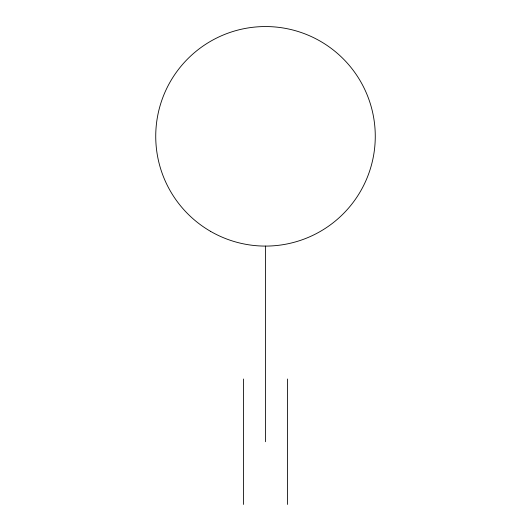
<?xml version="1.0" encoding="UTF-8"?>
<svg xmlns="http://www.w3.org/2000/svg" width="531" height="531" viewBox="0 0 531 531"><rect width="100%" height="100%" fill="white"/><g stroke="black" fill="none" stroke-linecap="round" stroke-linejoin="round"><path stroke-width="0.8" d="M287.477 379.001L287.477 504.45M265.5 246.085L265.5 441.726M243.523 379.001L243.523 504.45M210.615 231.383A109.771 109.771 0 0 0 375.271 136.321A109.771 109.771 0 0 0 210.615 41.259A109.771 109.771 0 0 0 210.615 231.383"/></g></svg>
